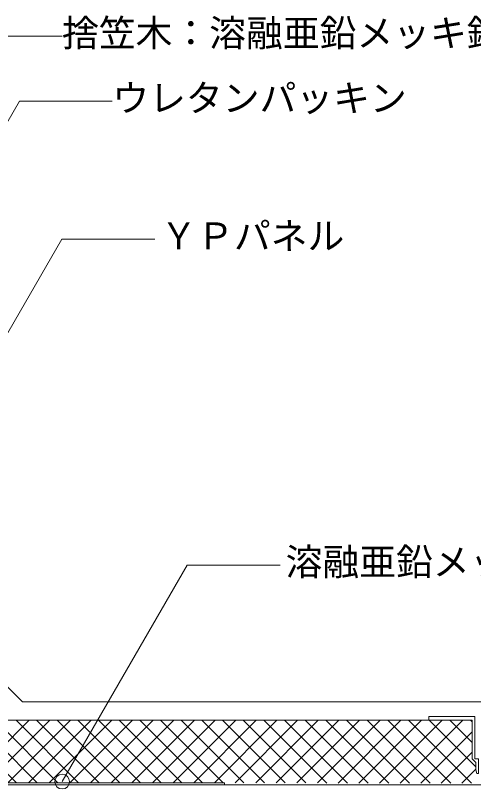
# Model space of a CAD drawing. Units: millimetres, scale not verified. Extents: x -1380 to 1380, y -955 to 955.
# Drawn here: x -409 to -160, y -105.5 to 313.3 of the extents above; entities that cross this region are included whole.
import ezdxf
from ezdxf.enums import TextEntityAlignment as Align

# ---------------------------------------------------------------- set-up
doc = ezdxf.new("R2010")
doc.units = ezdxf.units.MM
doc.header["$LTSCALE"] = 3
doc.linetypes.add('USER1', pattern=[9.525, 6.35, -3.175])
for name, color, linetype, lineweight in [('0-1_HATCH', 9, 'Continuous', 18), ('0-3_BOUSUI', 1, 'Continuous', 18), ('0-4_MOJI', 7, 'Continuous', 18), ('0-8_dannnetu', 6, 'Continuous', 18), ('0-9_KANAMONO', 5, 'Continuous', 18), ('0-C_dekki', 3, 'USER1', 18), ('0-E_ZATU', 6, 'Continuous', 18)]:
    doc.layers.add(name, color=color, linetype=linetype, lineweight=lineweight)
doc.styles.add('ＭＳ ゴシック', font='')
doc.styles.get('ＭＳ ゴシック').set_extended_font_data('MS Gothic')

msp = doc.modelspace()

# ---------------------------------------------------------------- linework, layer by layer
at = {"layer": '0-1_HATCH'}
for p, q in [((-408.32, -103.959), (-442.32, -69.959)), ((-435.546, -103.959), (-401.546, -69.959)), ((-397.094, -103.959), (-431.094, -69.959)), ((-424.321, -103.959), (-390.321, -69.959)), ((-385.869, -103.959), (-419.869, -69.959)), ((-413.096, -103.959), (-379.096, -69.959)), ((-374.644, -103.959), (-408.644, -69.959)), ((-401.87, -103.959), (-367.87, -69.959)), ((-363.418, -103.959), (-397.418, -69.959)), ((-390.645, -103.959), (-356.645, -69.959)), ((-352.193, -103.959), (-386.193, -69.959)), ((-379.42, -103.959), (-345.42, -69.959)), ((-340.968, -103.959), (-374.968, -69.959)), ((-368.195, -103.959), (-334.195, -69.959)), ((-329.742, -103.959), (-363.742, -69.959)), ((-356.969, -103.959), (-322.969, -69.959)), ((-318.517, -103.959), (-352.517, -69.959)), ((-345.744, -103.959), (-311.744, -69.959)), ((-307.292, -103.959), (-341.292, -69.959)), ((-334.519, -103.959), (-300.519, -69.959)), ((-296.066, -103.959), (-330.066, -69.959)), ((-323.293, -103.959), (-289.293, -69.959)), ((-284.823, -103.976), (-318.841, -69.959)), ((-312.068, -103.959), (-278.068, -69.959)), ((-273.579, -103.995), (-307.616, -69.959)), ((-300.843, -103.959), (-266.843, -69.959)), ((-262.335, -104.014), (-296.39, -69.959)), ((-289.627, -103.968), (-255.617, -69.959)), ((-251.091, -104.033), (-285.165, -69.959)), ((-278.42, -103.987), (-244.392, -69.959)), ((-239.847, -104.052), (-273.94, -69.959)), ((-267.214, -104.006), (-233.167, -69.959)), ((-228.602, -104.071), (-262.714, -69.959)), ((-256.007, -104.025), (-221.941, -69.959)), ((-217.358, -104.09), (-251.489, -69.959)), ((-244.801, -104.043), (-210.716, -69.959)), ((-206.114, -104.108), (-240.264, -69.959)), ((-233.594, -104.062), (-199.491, -69.959)), ((-194.87, -104.127), (-229.038, -69.959)), ((-222.388, -104.081), (-188.265, -69.959)), ((-183.625, -104.146), (-217.813, -69.959)), ((-211.181, -104.1), (-177.04, -69.959)), ((-172.381, -104.165), (-206.588, -69.959)), ((-199.975, -104.119), (-165.815, -69.959)), ((-161.137, -104.184), (-195.362, -69.959)), ((-158.776, -95.32), (-184.137, -69.959)), ((-160.776, -82.094), (-172.912, -69.959)), ((-160.776, -70.869), (-161.687, -69.959)), ((-188.768, -104.138), (-160.776, -76.145)), ((-177.562, -104.156), (-160.776, -87.37)), ((-166.356, -104.175), (-158.776, -96.596))]:
    msp.add_line(p, q, dxfattribs=at)
at = {"layer": '0-3_BOUSUI'}
msp.add_lwpolyline([(-622.281, 201.041), (-490.139, 201.041), (-449.281, 160.184), (-449.281, -15.816), (-405.139, -59.959), (899.719, -59.959)], dxfattribs=at)
at = {"layer": '0-4_MOJI'}
for points in [[(-383.638, 302.049), (-434.076, 302.049), (-497.589, 192.041)], [(-356.309, 266.699), (-406.747, 266.699), (-468.673, 159.439)], [(-333.238, 191.717), (-383.676, 191.717), (-484.794, 16.575)], [(-265.135, 14.458), (-315.573, 14.458), (-383.56, -103.299)]]:
    msp.add_lwpolyline(points, dxfattribs=at)
msp.add_circle((-383.56, -103.299), 4, dxfattribs=at)
at = {"layer": '0-8_dannnetu'}
for p, q in [((-459.281, -69.959), (-160.776, -69.959)), ((-295.281, -104.959), (299.537, -104.959))]:
    msp.add_line(p, q, dxfattribs=at)
at = {"layer": '0-9_KANAMONO'}
msp.add_lwpolyline([(-495.281, 156.041), (-495.281, -104.959), (-295.281, -104.959), (-295.281, -103.959), (-494.281, -103.959), (-494.281, 156.041)], close=True, dxfattribs=at)
at = {"layer": '0-C_dekki', "linetype": 'Continuous'}
msp.add_line((299.537, -104.959), (-485.281, -104.959), dxfattribs=at)
at = {"layer": '0-E_ZATU'}
msp.add_lwpolyline([(-157.276, -90.959), (-159.276, -90.959), (-159.276, -67.959), (-184.276, -67.959), (-184.276, -69.959), (-160.776, -69.959), (-160.776, -90.959), (-158.776, -92.959), (-158.776, -96.959), (-158.276, -98.959), (-157.276, -98.959)], close=True, dxfattribs=at)

# ---------------------------------------------------------------- texts
at = {"layer": '0-4_MOJI', "style": 'ＭＳ ゴシック'}
for s, p in [('捨笠木：溶融亜鉛メッキ鋼板(t=0.4)', (-383.638, 292.049)), ('ウレタンパッキン', (-356.309, 256.699)), ('ＹＰパネル', (-330.238, 181.717)), ('溶融亜鉛メッキ鋼板(t=1.0)', (-262.135, 4.458))]:
    msp.add_text(s, height=14.66, dxfattribs=at).set_placement(p, align=Align.BOTTOM_LEFT)

doc.saveas('drawing.dxf')
